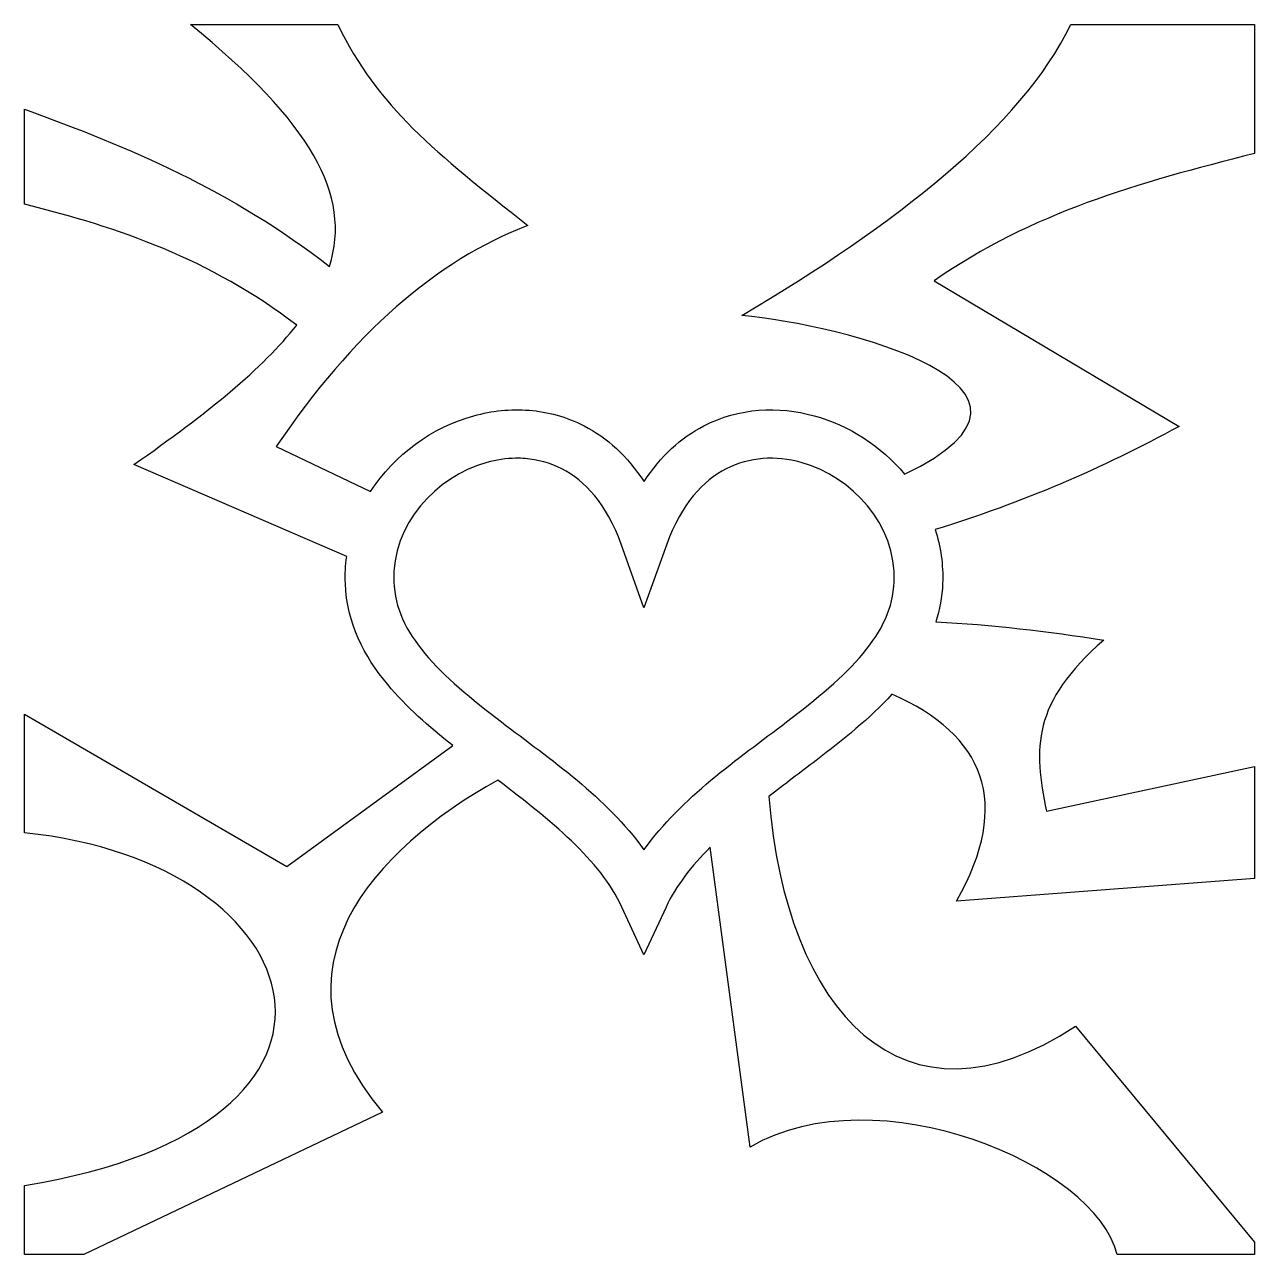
# Model space of a CAD drawing. Header units: centimetres. Extents: x -9.9 to 10, y -10 to 9.9.
import ezdxf

# ---------------------------------------------------------------- set-up
doc = ezdxf.new("R2010")
doc.units = ezdxf.units.CM
doc.header["$MEASUREMENT"] = 0
doc.layers.add('Layer 1', color=7, linetype='Continuous')

msp = doc.modelspace()

# ---------------------------------------------------------------- linework, layer by layer
at = {"layer": 'Layer 1'}
for points, knots in [([(-7.2294, 9.93857), (-5.27702, 8.35651), (-4.60444, 7.17163), (-4.97215, 6.01265), (-4.97215, 6.01265), (-6.55754, 7.2453), (-8.23245, 7.95195), (-9.92356, 8.56398), (-9.92356, 8.56398), (-9.92356, 8.56398), (-9.92356, 7.02029), (-9.92356, 7.02029), (-9.92356, 7.02029), (-8.40311, 6.6439), (-6.9061, 6.12987), (-5.50419, 5.05779), (-5.50419, 5.05779), (-6.05461, 4.35633), (-6.95317, 3.62754), (-8.15023, 2.79211), (-8.15023, 2.79211), (-8.15023, 2.79211), (-4.69288, 1.29907), (-4.69288, 1.29907), (-4.69288, 1.29907), (-4.71198, 1.15654), (-4.71995, 1.01022), (-4.71426, 0.86023), (-4.71426, 0.86023), (-4.6901, 0.22425), (-4.40989, -0.32106), (-4.02692, -0.78069), (-4.02692, -0.78069), (-3.72428, -1.14397), (-3.35645, -1.46406), (-2.96947, -1.77029), (-2.96947, -1.77029), (-2.96947, -1.77029), (-5.66303, -3.73405), (-5.66303, -3.73405), (-5.66303, -3.73405), (-5.66303, -3.73405), (-9.92356, -1.25795), (-9.92356, -1.25795), (-9.92356, -1.25795), (-9.92356, -1.25795), (-9.92356, -3.18663), (-9.92356, -3.18663), (-9.92356, -3.18663), (-5.18262, -3.6735), (-3.84631, -7.92947), (-9.92356, -8.91439), (-9.92356, -8.91439), (-9.92356, -8.91439), (-9.92356, -10.03382), (-9.92356, -10.03382), (-9.92356, -10.03382), (-9.92356, -10.03382), (-8.96137, -10.03383), (-8.96137, -10.03383), (-8.96137, -10.03383), (-8.96137, -10.03383), (-4.11163, -7.72353), (-4.11163, -7.72353), (-4.11163, -7.72353), (-6.06974, -5.40193), (-4.25694, -3.46351), (-2.23937, -2.33067), (-2.23937, -2.33067), (-1.38572, -2.98048), (-0.57542, -3.62742), (-0.22214, -4.39395), (-0.22214, -4.39395), (-0.22214, -4.39395), (0.13574, -5.17026), (0.13574, -5.17026), (0.13574, -5.17026), (0.13574, -5.17026), (0.49354, -4.39395), (0.49354, -4.39395), (0.49354, -4.39395), (0.65281, -4.04834), (0.90561, -3.72727), (1.21271, -3.41911), (1.21271, -3.41911), (1.21271, -3.41911), (1.85801, -8.28993), (1.85801, -8.28993), (1.85801, -8.28993), (3.92542, -7.09379), (7.46698, -8.58498), (7.82031, -10.03379), (7.82031, -10.03379), (7.82031, -10.03379), (10.04888, -10.03378), (10.04888, -10.03378), (10.04888, -10.03378), (10.04888, -10.03378), (10.04888, -9.83475), (10.04888, -9.83475), (10.04888, -9.83475), (10.04888, -9.83475), (7.14477, -6.32469), (7.14477, -6.32469), (7.14477, -6.32469), (4.34642, -8.18839), (2.43942, -6.09386), (2.16271, -2.59831), (2.16271, -2.59831), (2.41319, -2.40265), (2.67269, -2.20817), (2.93017, -2.01163), (2.93017, -2.01163), (3.37125, -1.675), (3.80313, -1.33007), (4.16202, -0.93668), (4.16202, -0.93668), (5.6608, -1.59146), (6.12144, -2.69255), (5.21179, -4.29536), (5.21179, -4.29536), (5.21179, -4.29536), (10.04888, -3.93044), (10.04888, -3.93044), (10.04888, -3.93044), (10.04888, -3.93044), (10.04888, -2.10882), (10.04888, -2.10882), (10.04888, -2.10882), (10.04888, -2.10882), (6.67101, -2.83411), (6.67101, -2.83411), (6.67101, -2.83411), (6.45933, -1.81521), (6.43382, -1.07571), (7.60419, -0.05676), (7.60419, -0.05676), (6.6899, 0.08345), (5.78051, 0.19275), (4.87677, 0.24031), (4.87677, 0.24031), (4.93867, 0.4366), (4.97738, 0.64301), (4.98556, 0.86018), (4.98556, 0.86018), (4.98556, 0.86018), (4.98556, 0.86026), (4.98556, 0.86026), (4.98556, 0.86026), (4.99737, 1.16914), (4.95334, 1.46347), (4.86547, 1.73778), (4.86547, 1.73778), (6.26966, 2.16941), (7.58657, 2.73286), (8.82555, 3.41396), (8.82555, 3.41396), (8.82555, 3.41396), (4.84595, 5.77549), (4.84595, 5.77549), (4.84595, 5.77549), (6.44066, 6.88704), (8.14703, 7.36417), (10.04884, 7.84467), (10.04884, 7.84467), (10.04884, 7.84467), (10.04884, 9.93857), (10.04884, 9.93857), (10.04884, 9.93857), (10.04884, 9.93857), (7.06862, 9.93857), (7.06862, 9.93857), (7.06862, 9.93857), (6.24972, 8.26518), (4.23843, 6.70682), (1.72543, 5.21238), (1.72543, 5.21238), (3.35699, 5.06635), (7.34866, 4.05571), (4.36683, 2.63803), (4.36683, 2.63803), (3.98504, 3.09572), (3.46203, 3.43091), (2.89728, 3.5866), (2.89728, 3.5866), (2.31907, 3.74599), (1.68048, 3.71762), (1.10986, 3.424), (1.10986, 3.424), (0.73794, 3.23256), (0.40439, 2.92823), (0.13578, 2.51671), (0.13578, 2.51671), (-0.13296, 2.92827), (-0.46651, 3.2326), (-0.83843, 3.42395), (-0.83843, 3.42395), (-1.12374, 3.57069), (-1.42596, 3.65124), (-1.72923, 3.67502), (-1.72923, 3.67502), (-2.03242, 3.69889), (-2.3367, 3.66616), (-2.62581, 3.58647), (-2.62581, 3.58647), (-3.30185, 3.40017), (-3.91826, 2.9569), (-4.30376, 2.35365), (-4.30376, 2.35365), (-4.30376, 2.35365), (-5.83543, 3.08758), (-5.83543, 3.08758), (-5.83543, 3.08758), (-4.59907, 4.91695), (-3.23999, 6.10457), (-1.74876, 6.67844), (-1.74876, 6.67844), (-3.24121, 7.84118), (-4.19703, 8.61555), (-4.83571, 9.93845), (-4.83571, 9.93845), (-4.83571, 9.93845), (-7.2294, 9.93844), (-7.2294, 9.93844), (-7.2294, 9.93844), (-7.2294, 9.93844), (-7.2294, 9.93857), (-7.2294, 9.93857)], [0, 0, 0, 0, 0.01724138, 0.01724138, 0.01724138, 0.01724138, 0.03448276, 0.03448276, 0.03448276, 0.03448276, 0.05172414, 0.05172414, 0.05172414, 0.05172414, 0.06896552, 0.06896552, 0.06896552, 0.06896552, 0.0862069, 0.0862069, 0.0862069, 0.0862069, 0.10344828, 0.10344828, 0.10344828, 0.10344828, 0.12068966, 0.12068966, 0.12068966, 0.12068966, 0.13793103, 0.13793103, 0.13793103, 0.13793103, 0.15517241, 0.15517241, 0.15517241, 0.15517241, 0.17241379, 0.17241379, 0.17241379, 0.17241379, 0.18965517, 0.18965517, 0.18965517, 0.18965517, 0.20689655, 0.20689655, 0.20689655, 0.20689655, 0.22413793, 0.22413793, 0.22413793, 0.22413793, 0.24137931, 0.24137931, 0.24137931, 0.24137931, 0.25862069, 0.25862069, 0.25862069, 0.25862069, 0.27586207, 0.27586207, 0.27586207, 0.27586207, 0.29310345, 0.29310345, 0.29310345, 0.29310345, 0.31034483, 0.31034483, 0.31034483, 0.31034483, 0.32758621, 0.32758621, 0.32758621, 0.32758621, 0.34482759, 0.34482759, 0.34482759, 0.34482759, 0.36206897, 0.36206897, 0.36206897, 0.36206897, 0.37931034, 0.37931034, 0.37931034, 0.37931034, 0.39655172, 0.39655172, 0.39655172, 0.39655172, 0.4137931, 0.4137931, 0.4137931, 0.4137931, 0.43103448, 0.43103448, 0.43103448, 0.43103448, 0.44827586, 0.44827586, 0.44827586, 0.44827586, 0.46551724, 0.46551724, 0.46551724, 0.46551724, 0.48275862, 0.48275862, 0.48275862, 0.48275862, 0.5, 0.5, 0.5, 0.5, 0.51724138, 0.51724138, 0.51724138, 0.51724138, 0.53448276, 0.53448276, 0.53448276, 0.53448276, 0.55172414, 0.55172414, 0.55172414, 0.55172414, 0.56896552, 0.56896552, 0.56896552, 0.56896552, 0.5862069, 0.5862069, 0.5862069, 0.5862069, 0.60344828, 0.60344828, 0.60344828, 0.60344828, 0.62068966, 0.62068966, 0.62068966, 0.62068966, 0.63793103, 0.63793103, 0.63793103, 0.63793103, 0.65517241, 0.65517241, 0.65517241, 0.65517241, 0.67241379, 0.67241379, 0.67241379, 0.67241379, 0.68965517, 0.68965517, 0.68965517, 0.68965517, 0.70689655, 0.70689655, 0.70689655, 0.70689655, 0.72413793, 0.72413793, 0.72413793, 0.72413793, 0.74137931, 0.74137931, 0.74137931, 0.74137931, 0.75862069, 0.75862069, 0.75862069, 0.75862069, 0.77586207, 0.77586207, 0.77586207, 0.77586207, 0.79310345, 0.79310345, 0.79310345, 0.79310345, 0.81034483, 0.81034483, 0.81034483, 0.81034483, 0.82758621, 0.82758621, 0.82758621, 0.82758621, 0.84482759, 0.84482759, 0.84482759, 0.84482759, 0.86206897, 0.86206897, 0.86206897, 0.86206897, 0.87931034, 0.87931034, 0.87931034, 0.87931034, 0.89655172, 0.89655172, 0.89655172, 0.89655172, 0.9137931, 0.9137931, 0.9137931, 0.9137931, 0.93103448, 0.93103448, 0.93103448, 0.93103448, 0.94827586, 0.94827586, 0.94827586, 0.94827586, 0.96551724, 0.96551724, 0.96551724, 0.96551724, 1, 1, 1, 1]), ([(-1.94858, 2.89555), (-1.89671, 2.89639), (-1.84514, 2.89471), (-1.79382, 2.89079), (-1.79382, 2.89079), (-1.58846, 2.87489), (-1.38774, 2.82045), (-1.199, 2.72338), (-1.199, 2.72338), (-0.82147, 2.52911), (-0.47261, 2.1601), (-0.23504, 1.49941), (-0.23504, 1.49941), (-0.23504, 1.49941), (0.13574, 0.46819), (0.13574, 0.46819), (0.13574, 0.46819), (0.13574, 0.46819), (0.50648, 1.49941), (0.50648, 1.49941), (0.50648, 1.49941), (0.74401, 2.1601), (1.09291, 2.52915), (1.47044, 2.72334), (1.47044, 2.72334), (1.84784, 2.91757), (2.27332, 2.9411), (2.68783, 2.82686), (2.68783, 2.82686), (3.51685, 2.59839), (4.23345, 1.81896), (4.19829, 0.89017), (4.19829, 0.89017), (4.18201, 0.46292), (4.00423, 0.09729), (3.69303, -0.2762), (3.69303, -0.2762), (3.38183, -0.64981), (2.93848, -1.01414), (2.45211, -1.3853), (2.45211, -1.3853), (1.6564, -1.99265), (0.74136, -2.61521), (0.1357, -3.46477), (0.1357, -3.46477), (-0.46996, -2.61525), (-1.38496, -1.99269), (-2.18071, -1.3853), (-2.18071, -1.3853), (-2.66703, -1.0141), (-3.11043, -0.64976), (-3.42163, -0.27628), (-3.42163, -0.27628), (-3.73283, 0.09733), (-3.91065, 0.46292), (-3.9268, 0.89009), (-3.9268, 0.89009), (-3.96205, 1.81888), (-3.24553, 2.59831), (-2.41655, 2.82686), (-2.41655, 2.82686), (-2.26112, 2.86966), (-2.10409, 2.89315), (-1.94865, 2.89551), (-1.94865, 2.89551), (-1.94865, 2.89551), (-1.94858, 2.89555), (-1.94858, 2.89555)], [0, 0, 0, 0, 0.05555556, 0.05555556, 0.05555556, 0.05555556, 0.11111111, 0.11111111, 0.11111111, 0.11111111, 0.16666667, 0.16666667, 0.16666667, 0.16666667, 0.22222222, 0.22222222, 0.22222222, 0.22222222, 0.27777778, 0.27777778, 0.27777778, 0.27777778, 0.33333333, 0.33333333, 0.33333333, 0.33333333, 0.38888889, 0.38888889, 0.38888889, 0.38888889, 0.44444444, 0.44444444, 0.44444444, 0.44444444, 0.5, 0.5, 0.5, 0.5, 0.55555556, 0.55555556, 0.55555556, 0.55555556, 0.61111111, 0.61111111, 0.61111111, 0.61111111, 0.66666667, 0.66666667, 0.66666667, 0.66666667, 0.72222222, 0.72222222, 0.72222222, 0.72222222, 0.77777778, 0.77777778, 0.77777778, 0.77777778, 0.83333333, 0.83333333, 0.83333333, 0.83333333, 0.88888889, 0.88888889, 0.88888889, 0.88888889, 1, 1, 1, 1])]:
    msp.add_open_spline(points, degree=3, knots=knots, dxfattribs=at)

doc.saveas('drawing.dxf')
